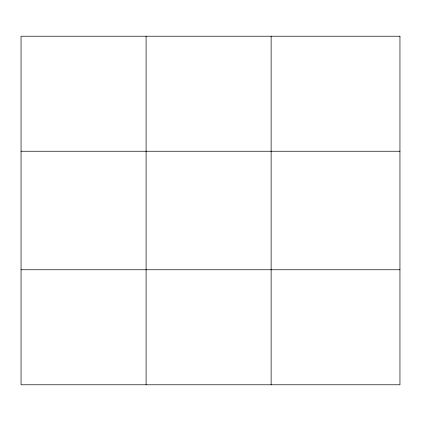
<?xml version="1.0" encoding="UTF-8"?>
<svg xmlns="http://www.w3.org/2000/svg" width="421" height="421" viewBox="0 0 421 421"><rect width="100%" height="100%" fill="white"/><g stroke="black" fill="none" stroke-linecap="round" stroke-linejoin="round"><path stroke-width="0.63" d="M146.087 36.217L146.087 384.783M271.124 36.217L271.124 384.783M21.05 151.244L399.95 151.244M21.05 269.756L399.95 269.756M399.95 36.217L399.95 384.783L21.05 384.783L21.05 36.217L399.95 36.217"/></g></svg>
